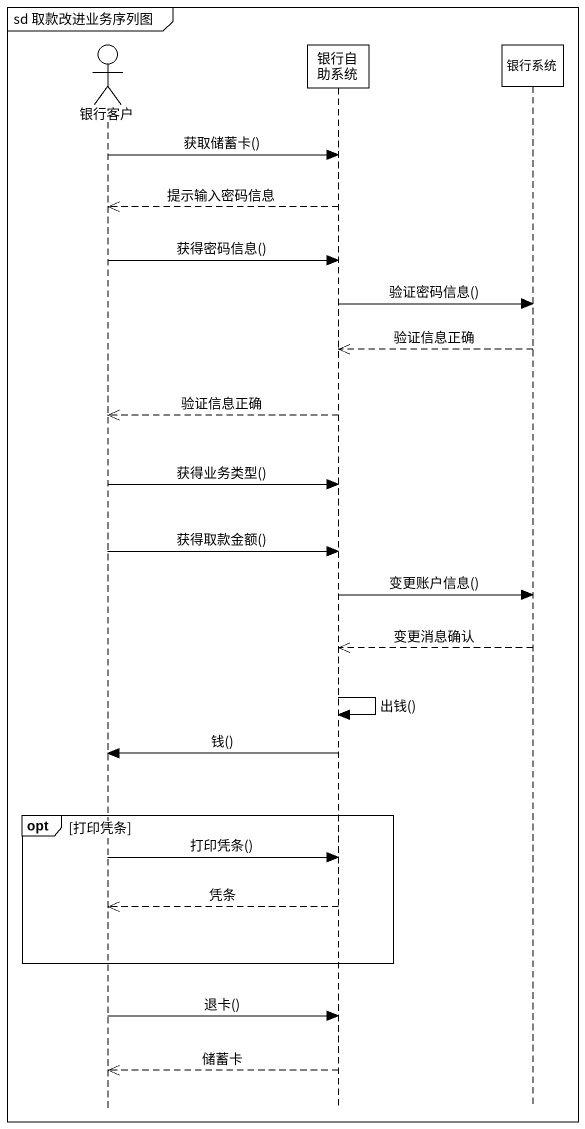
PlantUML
@startuml
mainframe sd 取款改进业务序列图
hide footbox
actor 银行客户
participant 银行自助系统
participant 银行系统

银行客户 -> 银行自助系统 : 获取储蓄卡()
银行自助系统 -->> 银行客户 : 提示输入密码信息
银行客户 -> 银行自助系统 : 获得密码信息()
银行自助系统 -> 银行系统 : 验证密码信息()
银行系统 -->> 银行自助系统 : 验证信息正确
银行自助系统 -->> 银行客户 : 验证信息正确
银行客户 -> 银行自助系统 : 获得业务类型()
银行客户 -> 银行自助系统 : 获得取款金额()
银行自助系统 -> 银行系统 : 变更账户信息()
银行系统 -->> 银行自助系统 : 变更消息确认
银行自助系统 -> 银行自助系统 : 出钱()
银行自助系统 -> 银行客户 : 钱()
opt 打印凭条
  银行客户 -> 银行自助系统 : 打印凭条()
  银行自助系统 -->> 银行客户 : 凭条
end
银行客户 -> 银行自助系统 : 退卡()
银行自助系统 -->> 银行客户 : 储蓄卡
@enduml
